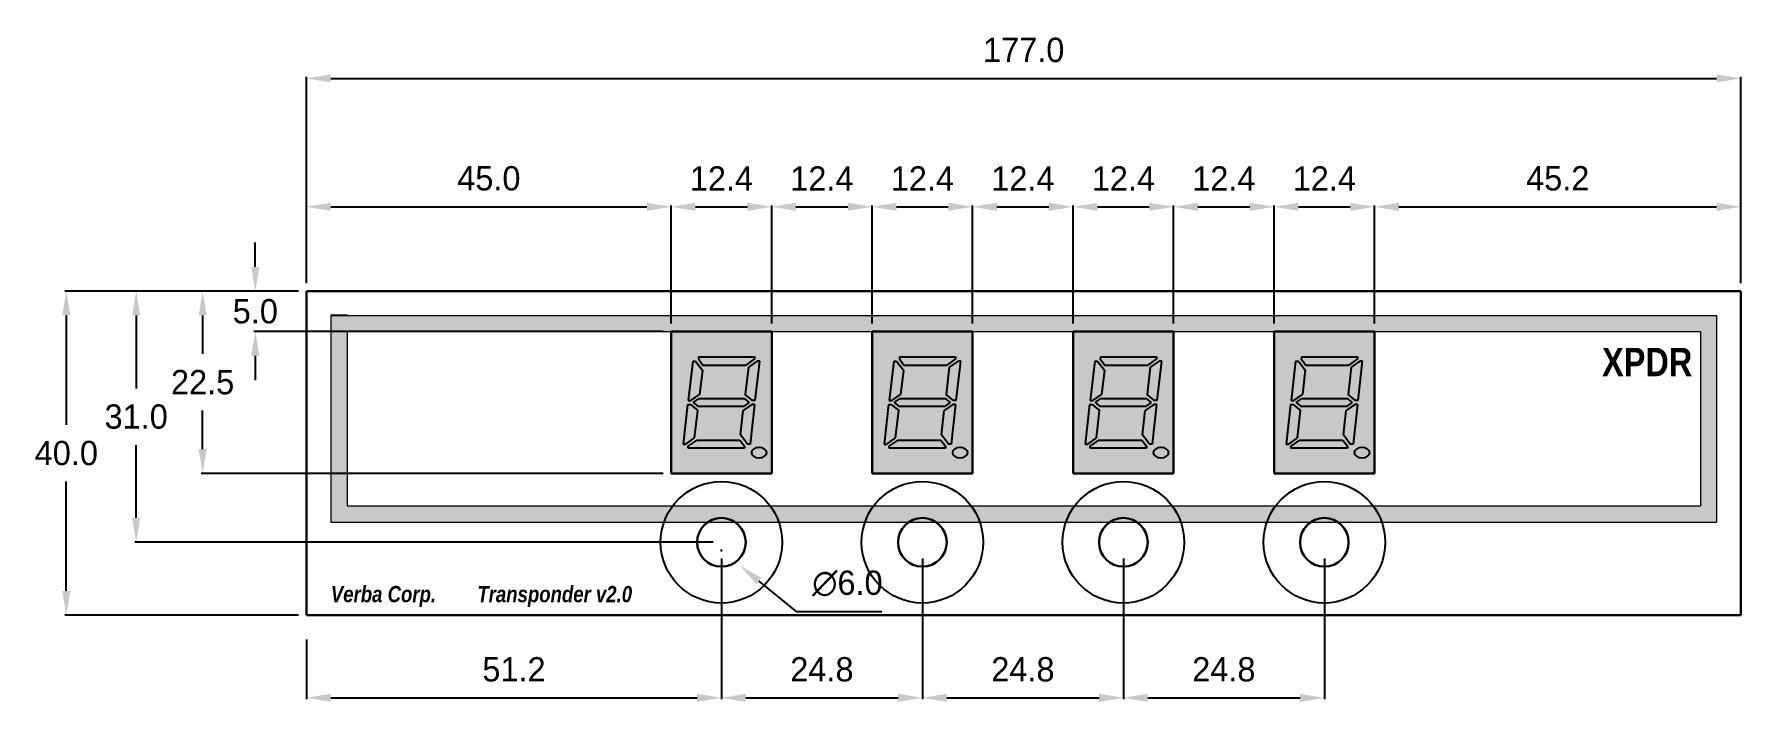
# Model space of a CAD drawing. Header units: inches. Extents: x 57 to 270, y -124 to 458.
# Drawn here: x 56.6 to 267.2, y 375.1 to 457.5 of the extents above; entities outside this region: 2.
import ezdxf

# ---------------------------------------------------------------- set-up
doc = ezdxf.new("R2010")
doc.units = ezdxf.units.IN
doc.header["$MEASUREMENT"] = 0
doc.layers.add('Hrany', color=8, linetype='Continuous', lineweight=30)
doc.layers.add('Text - znacky - ciary', color=7, linetype='Continuous', lineweight=0)
for name, color, linetype in [('Koty', 5, 'Continuous'), ('LED_cislice', 1, 'Continuous'), ('LED_pozadie', 8, 'Continuous')]:
    doc.layers.add(name, color=color, linetype=linetype)
doc.dimstyles.get("Standard").update_dxf_attribs({"dimtxt": 3, "dimasz": 3, "dimexe": 0.18, "dimexo": 1, "dimgap": 2, "dimtad": 1, "dimtih": 1, "dimtoh": 1, "dimdec": 1, "dimzin": 0, "dimdsep": 46, "dimtxsty": 'Standard', "dimcen": 0.09, "dimadec": 0, "dimazin": 0, "dimtfac": 1, "dimtdec": 1, "dimtofl": 0, "dimtmove": 0, "dimatfit": 3, "dimfxl": 0, "dimtolj": 1, "dimtzin": 0, "dimarcsym": 0})

# ---------------------------------------------------------------- blocks, each defined once
blk = doc.blocks.new('sa3611ewa_farebny')
at = {"layer": 'LED_cislice'}
h = blk.add_hatch(color=256, dxfattribs=at)
h.paths.add_polyline_path([(2.33, -3.8), (1.81, -2.9), (1.61, -2.9), (1.27, -6.8), (1.47, -6.8), (2.12, -6.2)])
h.paths.add_polyline_path([(2.04, -2.5), (2.03, -2.7), (2.37, -3.3), (5.57, -3.3), (6.23, -2.69), (6.25, -2.5)])
h.paths.add_polyline_path([(6.61, -2.9), (6.41, -2.9), (5.76, -3.51), (5.52, -6.2), (6.07, -6.8), (6.27, -6.8)])
h.paths.add_polyline_path([(2.08, -6.6), (1.65, -7), (2.02, -7.4), (5.42, -7.4), (5.85, -7), (5.48, -6.6)])
h.paths.add_polyline_path([(1.98, -7.8), (1.43, -7.2), (1.23, -7.2), (0.89, -11.1), (1.09, -11.1), (1.74, -10.5)])
h.paths.add_polyline_path([(5.47, -11.5), (5.47, -11.3), (5.13, -10.7), (1.93, -10.7), (1.27, -11.3), (1.26, -11.5)])
h.paths.add_polyline_path([(6.23, -7.2), (6.03, -7.2), (5.38, -7.8), (5.17, -10.2), (5.69, -11.1), (5.89, -11.1)])
h.paths.add_polyline_path([(6.01, -11.95, 1), (7.11, -11.95, 1)])
at = {"layer": 'LED_pozadie'}
h = blk.add_hatch(color=256, dxfattribs=at)
h.paths.add_polyline_path([(0, -14), (7.5, -14), (7.5, 0), (0, 0)])
h.paths.add_polyline_path([(2.04, -2.5), (6.25, -2.5), (6.23, -2.69), (5.57, -3.3), (2.37, -3.3), (2.03, -2.7)], flags=16)
h.paths.add_polyline_path([(1.61, -2.9), (1.81, -2.9), (2.33, -3.8), (2.12, -6.2), (1.47, -6.8), (1.27, -6.8)], flags=16)
h.paths.add_polyline_path([(2.08, -6.6), (5.48, -6.6), (5.85, -7), (5.42, -7.4), (2.02, -7.4), (1.65, -7)], flags=16)
h.paths.add_polyline_path([(5.76, -3.51), (6.41, -2.9), (6.61, -2.9), (6.27, -6.8), (6.07, -6.8), (5.52, -6.2)], flags=16)
h.paths.add_polyline_path([(1.23, -7.2), (1.43, -7.2), (1.98, -7.8), (1.74, -10.5), (1.09, -11.1), (0.89, -11.1)], flags=16)
h.paths.add_polyline_path([(6.03, -7.2), (6.23, -7.2), (5.89, -11.1), (5.69, -11.1), (5.17, -10.2), (5.38, -7.8)], flags=16)
h.paths.add_polyline_path([(1.93, -10.7), (5.13, -10.7), (5.47, -11.3), (5.47, -11.5), (1.26, -11.5), (1.27, -11.3)], flags=16)
h.paths.add_polyline_path([(7.11, -11.95, -1), (6.01, -11.95, -1)], flags=16)
at = {"layer": 'LED_cislice'}
for p, q in [((2.04, -2.5), (2.03, -2.7)), ((2.04, -2.5), (6.25, -2.5)), ((6.25, -2.5), (6.23, -2.7)), ((1.61, -2.9), (1.27, -6.8)), ((1.61, -2.9), (1.81, -2.9)), ((1.81, -2.9), (2.33, -3.8)), ((2.03, -2.7), (2.37, -3.3)), ((2.33, -3.8), (2.12, -6.2)), ((2.37, -3.3), (5.57, -3.3)), ((5.76, -3.51), (5.52, -6.2)), ((6.23, -2.7), (5.57, -3.3)), ((6.41, -2.9), (5.76, -3.51)), ((6.27, -6.8), (6.61, -2.9)), ((6.61, -2.9), (6.41, -2.9)), ((1.47, -6.8), (2.12, -6.2)), ((6.07, -6.8), (5.52, -6.2)), ((1.23, -7.2), (0.89, -11.1)), ((1.23, -7.2), (1.43, -7.2)), ((1.27, -6.8), (1.47, -6.8)), ((1.43, -7.2), (1.98, -7.8)), ((1.65, -7), (2.08, -6.6)), ((1.65, -7), (2.02, -7.4)), ((5.42, -7.4), (2.02, -7.4)), ((2.08, -6.6), (5.48, -6.6)), ((6.03, -7.2), (5.38, -7.8)), ((5.42, -7.4), (5.85, -7)), ((5.85, -7), (5.48, -6.6)), ((6.23, -7.2), (5.89, -11.1)), ((6.23, -7.2), (6.03, -7.2)), ((6.27, -6.8), (6.07, -6.8)), ((1.74, -10.5), (1.98, -7.8)), ((5.17, -10.2), (5.38, -7.8)), ((0.89, -11.1), (1.09, -11.1)), ((1.09, -11.1), (1.74, -10.5)), ((1.26, -11.5), (1.27, -11.3)), ((1.27, -11.3), (1.93, -10.7)), ((1.93, -10.7), (5.13, -10.7)), ((5.13, -10.7), (5.47, -11.3)), ((5.69, -11.1), (5.17, -10.2)), ((5.47, -11.3), (5.47, -11.5)), ((5.89, -11.1), (5.69, -11.1)), ((5.47, -11.5), (1.26, -11.5))]:
    blk.add_line(p, q, dxfattribs=at)
blk.add_circle((6.56, -11.95), 0.55, dxfattribs=at)
at = {"layer": 'LED_pozadie'}
for p, q in [((7.5, 0), (0, 0)), ((0, 0), (0, -14)), ((7.5, -14), (7.5, 0)), ((0, -14), (7.5, -14))]:
    blk.add_line(p, q, dxfattribs=at)
blk = doc.blocks.new('SA5211EWA')
at = {"xscale": 1.653333333333336, "yscale": 1.25}
blk.add_blockref('sa3611ewa_farebny', (0, 0), dxfattribs=at)
blk = doc.blocks.new('*D23')
at = {"layer": 'Koty', "color": 0, "lineweight": -2}
for p, q in [((90.2, 426.78), (90.2, 436.37)), ((93.2, 436.19), (132.2, 436.19)), ((135.2, 421.78), (135.2, 436.37))]:
    blk.add_line(p, q, dxfattribs=at)
at = {"layer": 'Koty', "color": 0}
for points in [[(93.2, 436.69), (93.2, 435.69), (90.2, 436.19)], [(132.2, 436.69), (132.2, 435.69), (135.2, 436.19)]]:
    blk.add_solid(points, dxfattribs=at)
at = {"layer": 'Koty', "color": 0, "insert": (112.7, 439.69), "char_height": 3, "attachment_point": 5}
blk.add_mtext('\\A1;45.0', dxfattribs=at)
blk = doc.blocks.new('*D24')
at = {"layer": 'Koty', "color": 0, "lineweight": -2}
for p, q in [((135.2, 421.78), (135.2, 436.37)), ((138.2, 436.19), (144.6, 436.19)), ((147.6, 421.78), (147.6, 436.37))]:
    blk.add_line(p, q, dxfattribs=at)
at = {"layer": 'Koty', "color": 0}
for points in [[(138.2, 436.69), (138.2, 435.69), (135.2, 436.19)], [(144.6, 436.69), (144.6, 435.69), (147.6, 436.19)]]:
    blk.add_solid(points, dxfattribs=at)
at = {"layer": 'Koty', "color": 0, "insert": (141.4, 439.69), "char_height": 3, "attachment_point": 5}
blk.add_mtext('\\A1;12.4', dxfattribs=at)
blk = doc.blocks.new('*D25')
at = {"layer": 'Koty', "color": 0, "lineweight": -2}
for p, q in [((147.6, 421.78), (147.6, 436.37)), ((150.6, 436.19), (157, 436.19)), ((160, 421.78), (160, 436.37))]:
    blk.add_line(p, q, dxfattribs=at)
at = {"layer": 'Koty', "color": 0}
for points in [[(150.6, 436.69), (150.6, 435.69), (147.6, 436.19)], [(157, 436.69), (157, 435.69), (160, 436.19)]]:
    blk.add_solid(points, dxfattribs=at)
at = {"layer": 'Koty', "color": 0, "insert": (153.8, 439.69), "char_height": 3, "attachment_point": 5}
blk.add_mtext('\\A1;12.4', dxfattribs=at)
blk = doc.blocks.new('*D26')
at = {"layer": 'Koty', "color": 0, "lineweight": -2}
for p, q in [((160, 421.78), (160, 436.37)), ((163, 436.19), (169.4, 436.19)), ((172.4, 421.78), (172.4, 436.37))]:
    blk.add_line(p, q, dxfattribs=at)
at = {"layer": 'Koty', "color": 0}
for points in [[(163, 436.69), (163, 435.69), (160, 436.19)], [(169.4, 436.69), (169.4, 435.69), (172.4, 436.19)]]:
    blk.add_solid(points, dxfattribs=at)
at = {"layer": 'Koty', "color": 0, "insert": (166.2, 439.69), "char_height": 3, "attachment_point": 5}
blk.add_mtext('\\A1;12.4', dxfattribs=at)
blk = doc.blocks.new('*D27')
at = {"layer": 'Koty', "color": 0, "lineweight": -2}
for p, q in [((172.4, 421.78), (172.4, 436.37)), ((175.4, 436.19), (181.8, 436.19)), ((184.8, 421.78), (184.8, 436.37))]:
    blk.add_line(p, q, dxfattribs=at)
at = {"layer": 'Koty', "color": 0}
for points in [[(175.4, 436.69), (175.4, 435.69), (172.4, 436.19)], [(181.8, 436.69), (181.8, 435.69), (184.8, 436.19)]]:
    blk.add_solid(points, dxfattribs=at)
at = {"layer": 'Koty', "color": 0, "insert": (178.6, 439.69), "char_height": 3, "attachment_point": 5}
blk.add_mtext('\\A1;12.4', dxfattribs=at)
blk = doc.blocks.new('*D28')
at = {"layer": 'Koty', "color": 0, "lineweight": -2}
for p, q in [((184.8, 421.78), (184.8, 436.37)), ((187.8, 436.19), (194.2, 436.19)), ((197.2, 421.78), (197.2, 436.37))]:
    blk.add_line(p, q, dxfattribs=at)
at = {"layer": 'Koty', "color": 0}
for points in [[(187.8, 436.69), (187.8, 435.69), (184.8, 436.19)], [(194.2, 436.69), (194.2, 435.69), (197.2, 436.19)]]:
    blk.add_solid(points, dxfattribs=at)
at = {"layer": 'Koty', "color": 0, "insert": (191, 439.69), "char_height": 3, "attachment_point": 5}
blk.add_mtext('\\A1;12.4', dxfattribs=at)
blk = doc.blocks.new('*D29')
at = {"layer": 'Koty', "color": 0, "lineweight": -2}
for p, q in [((197.2, 421.78), (197.2, 436.37)), ((200.2, 436.19), (206.6, 436.19)), ((209.6, 421.78), (209.6, 436.37))]:
    blk.add_line(p, q, dxfattribs=at)
at = {"layer": 'Koty', "color": 0}
for points in [[(200.2, 436.69), (200.2, 435.69), (197.2, 436.19)], [(206.6, 436.69), (206.6, 435.69), (209.6, 436.19)]]:
    blk.add_solid(points, dxfattribs=at)
at = {"layer": 'Koty', "color": 0, "insert": (203.4, 439.69), "char_height": 3, "attachment_point": 5}
blk.add_mtext('\\A1;12.4', dxfattribs=at)
blk = doc.blocks.new('*D30')
at = {"layer": 'Koty', "color": 0, "lineweight": -2}
for p, q in [((209.6, 421.78), (209.6, 436.37)), ((212.6, 436.19), (219, 436.19)), ((222, 421.78), (222, 436.37))]:
    blk.add_line(p, q, dxfattribs=at)
at = {"layer": 'Koty', "color": 0}
for points in [[(212.6, 436.69), (212.6, 435.69), (209.6, 436.19)], [(219, 436.69), (219, 435.69), (222, 436.19)]]:
    blk.add_solid(points, dxfattribs=at)
at = {"layer": 'Koty', "color": 0, "insert": (215.8, 439.69), "char_height": 3, "attachment_point": 5}
blk.add_mtext('\\A1;12.4', dxfattribs=at)
blk = doc.blocks.new('*D31')
at = {"layer": 'Koty', "color": 0, "lineweight": -2}
for p, q in [((222, 421.78), (222, 436.37)), ((225, 436.19), (264.2, 436.19)), ((267.2, 426.78), (267.2, 436.37))]:
    blk.add_line(p, q, dxfattribs=at)
at = {"layer": 'Koty', "color": 0}
for points in [[(225, 436.69), (225, 435.69), (222, 436.19)], [(264.2, 436.69), (264.2, 435.69), (267.2, 436.19)]]:
    blk.add_solid(points, dxfattribs=at)
at = {"layer": 'Koty', "color": 0, "insert": (244.6, 439.69), "char_height": 3, "attachment_point": 5}
blk.add_mtext('\\A1;45.2', dxfattribs=at)
blk = doc.blocks.new('*D32')
at = {"layer": 'Koty', "color": 0, "lineweight": -2}
for p, q in [((90.2, 426.78), (90.2, 452.22)), ((93.2, 452.04), (264.2, 452.04)), ((267.2, 426.78), (267.2, 452.22))]:
    blk.add_line(p, q, dxfattribs=at)
at = {"layer": 'Koty', "color": 0}
for points in [[(93.2, 452.54), (93.2, 451.54), (90.2, 452.04)], [(264.2, 452.54), (264.2, 451.54), (267.2, 452.04)]]:
    blk.add_solid(points, dxfattribs=at)
at = {"layer": 'Koty', "color": 0, "insert": (178.7, 455.54), "char_height": 3, "attachment_point": 5}
blk.add_mtext('\\A1;177.0', dxfattribs=at)
blk = doc.blocks.new('*D33')
at = {"layer": 'Koty', "color": 0, "lineweight": -2}
for p, q in [((141.4, 392.78), (141.4, 375.4)), ((90.2, 382.78), (90.2, 375.4)), ((93.2, 375.58), (138.4, 375.58))]:
    blk.add_line(p, q, dxfattribs=at)
at = {"layer": 'Koty', "color": 0}
for points in [[(93.2, 376.08), (93.2, 375.08), (90.2, 375.58)], [(138.4, 376.08), (138.4, 375.08), (141.4, 375.58)]]:
    blk.add_solid(points, dxfattribs=at)
at = {"layer": 'Koty', "color": 0, "insert": (115.8, 379.08), "char_height": 3, "attachment_point": 5}
blk.add_mtext('\\A1;51.2', dxfattribs=at)
blk = doc.blocks.new('*D34')
at = {"layer": 'Koty', "color": 0, "lineweight": -2}
for p, q in [((141.4, 392.78), (141.4, 375.4)), ((166.2, 392.78), (166.2, 375.4)), ((144.4, 375.58), (163.2, 375.58))]:
    blk.add_line(p, q, dxfattribs=at)
at = {"layer": 'Koty', "color": 0}
for points in [[(144.4, 376.08), (144.4, 375.08), (141.4, 375.58)], [(163.2, 376.08), (163.2, 375.08), (166.2, 375.58)]]:
    blk.add_solid(points, dxfattribs=at)
at = {"layer": 'Koty', "color": 0, "insert": (153.8, 379.08), "char_height": 3, "attachment_point": 5}
blk.add_mtext('\\A1;24.8', dxfattribs=at)
blk = doc.blocks.new('*D35')
at = {"layer": 'Koty', "color": 0, "lineweight": -2}
for p, q in [((166.2, 392.78), (166.2, 375.4)), ((191, 392.78), (191, 375.4)), ((169.2, 375.58), (188, 375.58))]:
    blk.add_line(p, q, dxfattribs=at)
at = {"layer": 'Koty', "color": 0}
for points in [[(169.2, 376.08), (169.2, 375.08), (166.2, 375.58)], [(188, 376.08), (188, 375.08), (191, 375.58)]]:
    blk.add_solid(points, dxfattribs=at)
at = {"layer": 'Koty', "color": 0, "insert": (178.6, 379.08), "char_height": 3, "attachment_point": 5}
blk.add_mtext('\\A1;24.8', dxfattribs=at)
blk = doc.blocks.new('*D36')
at = {"layer": 'Koty', "color": 0, "lineweight": -2}
for p, q in [((191, 392.78), (191, 375.4)), ((215.8, 392.78), (215.8, 375.4)), ((194, 375.58), (212.8, 375.58))]:
    blk.add_line(p, q, dxfattribs=at)
at = {"layer": 'Koty', "color": 0}
for points in [[(194, 376.08), (194, 375.08), (191, 375.58)], [(212.8, 376.08), (212.8, 375.08), (215.8, 375.58)]]:
    blk.add_solid(points, dxfattribs=at)
at = {"layer": 'Koty', "color": 0, "insert": (203.4, 379.08), "char_height": 3, "attachment_point": 5}
blk.add_mtext('\\A1;24.8', dxfattribs=at)
blk = doc.blocks.new('*D37')
at = {"layer": 'Koty', "color": 0, "lineweight": -2}
for p, q in [((83.88, 428.78), (83.88, 431.78)), ((89.2, 425.78), (83.7, 425.78)), ((134.2, 420.78), (83.7, 420.78)), ((83.88, 417.78), (83.88, 414.78))]:
    blk.add_line(p, q, dxfattribs=at)
at = {"layer": 'Koty', "color": 0}
for points in [[(83.38, 428.78), (84.38, 428.78), (83.88, 425.78)], [(83.38, 417.78), (84.38, 417.78), (83.88, 420.78)]]:
    blk.add_solid(points, dxfattribs=at)
at = {"layer": 'Koty', "color": 0, "insert": (83.88, 423.28), "char_height": 3, "attachment_point": 5}
blk.add_mtext('\\A1;5.0', dxfattribs=at)
blk = doc.blocks.new('*D41')
at = {"layer": 'Koty', "color": 0, "lineweight": -2}
for p, q in [((89.2, 425.78), (77.2, 425.78)), ((77.38, 422.78), (77.38, 418.03)), ((77.38, 406.28), (77.38, 411.03)), ((134.2, 403.28), (77.2, 403.28))]:
    blk.add_line(p, q, dxfattribs=at)
at = {"layer": 'Koty', "color": 0}
for points in [[(76.88, 422.78), (77.88, 422.78), (77.38, 425.78)], [(76.88, 406.28), (77.88, 406.28), (77.38, 403.28)]]:
    blk.add_solid(points, dxfattribs=at)
at = {"layer": 'Koty', "color": 0, "insert": (77.38, 414.53), "char_height": 3, "attachment_point": 5}
blk.add_mtext('\\A1;22.5', dxfattribs=at)
blk = doc.blocks.new('*D42')
at = {"layer": 'Koty', "color": 0, "lineweight": -2}
for p, q in [((89.2, 425.78), (69, 425.78)), ((69.18, 422.78), (69.18, 413.78)), ((69.18, 397.78), (69.18, 406.78)), ((140.4, 394.78), (69, 394.78))]:
    blk.add_line(p, q, dxfattribs=at)
at = {"layer": 'Koty', "color": 0}
for points in [[(68.68, 422.78), (69.68, 422.78), (69.18, 425.78)], [(68.68, 397.78), (69.68, 397.78), (69.18, 394.78)]]:
    blk.add_solid(points, dxfattribs=at)
at = {"layer": 'Koty', "color": 0, "insert": (69.18, 410.28), "char_height": 3, "attachment_point": 5}
blk.add_mtext('\\A1;31.0', dxfattribs=at)
blk = doc.blocks.new('*D43')
at = {"layer": 'Koty', "color": 0, "lineweight": -2}
for p, q in [((89.2, 425.78), (60.38, 425.78)), ((60.56, 422.78), (60.56, 409.28)), ((60.56, 388.78), (60.56, 402.28)), ((89.2, 385.78), (60.38, 385.78))]:
    blk.add_line(p, q, dxfattribs=at)
at = {"layer": 'Koty', "color": 0}
for points in [[(60.06, 422.78), (61.06, 422.78), (60.56, 425.78)], [(60.06, 388.78), (61.06, 388.78), (60.56, 385.78)]]:
    blk.add_solid(points, dxfattribs=at)
at = {"layer": 'Koty', "color": 0, "insert": (60.56, 405.78), "char_height": 3, "attachment_point": 5}
blk.add_mtext('\\A1;40.0', dxfattribs=at)
blk = doc.blocks.new('*D44')
at = {"layer": 'Koty', "color": 0, "lineweight": -2}
for p, q in [((141.4, 393.69), (141.4, 393.87)), ((141.31, 393.78), (141.49, 393.78)), ((150.7, 386.19), (146.05, 389.99)), ((161.2, 386.19), (150.7, 386.19))]:
    blk.add_line(p, q, dxfattribs=at)
at = {"layer": 'Koty', "color": 0}
blk.add_solid([(146.36, 390.37), (145.73, 389.6), (143.72, 391.88)], dxfattribs=at)
at = {"layer": 'Koty', "color": 0, "insert": (156.95, 389.69), "char_height": 3, "attachment_point": 5}
blk.add_mtext('\\A1;∅6.0', dxfattribs=at)

msp = doc.modelspace()

# ---------------------------------------------------------------- hatches: boundary and pattern name
at = {"layer": 'Text - znacky - ciary'}
h = msp.add_hatch(color=256, dxfattribs=at)
h.paths.add_polyline_path([(264.2, 422.78), (93.2, 422.78), (93.2, 397.28), (264.2, 397.28)])
h.paths.add_polyline_path([(95.2, 399.28), (95.2, 420.78), (262.2, 420.78), (262.2, 399.28)], flags=16)

# ---------------------------------------------------------------- linework, layer by layer
for p, q in [((95.2, 422.78), (93.2, 422.78)), ((269.54, -124.5), (269.54, -124.5)), ((269.54, -124.5), (269.54, -124.5))]:
    msp.add_line(p, q)
for centre in [(141.4, 394.78), (166.2, 394.78), (191, 394.78), (215.8, 394.78)]:
    msp.add_circle(centre, 7.5)
at = {"layer": 'Hrany'}
for p, q in [((90.2, 385.78), (90.2, 425.78)), ((90.2, 425.78), (267.2, 425.78)), ((267.2, 425.78), (267.2, 385.78)), ((147.6, 420.78), (135.2, 420.78)), ((135.2, 420.78), (135.2, 403.28)), ((147.6, 403.28), (147.6, 420.78)), ((172.4, 420.78), (160, 420.78)), ((160, 420.78), (160, 403.28)), ((172.4, 403.28), (172.4, 420.78)), ((197.2, 420.78), (184.8, 420.78)), ((184.8, 420.78), (184.8, 403.28)), ((197.2, 403.28), (197.2, 420.78)), ((222, 420.78), (209.6, 420.78)), ((209.6, 420.78), (209.6, 403.28)), ((222, 403.28), (222, 420.78)), ((135.2, 403.28), (147.6, 403.28)), ((160, 403.28), (172.4, 403.28)), ((184.8, 403.28), (197.2, 403.28)), ((209.6, 403.28), (222, 403.28)), ((267.2, 385.78), (90.2, 385.78))]:
    msp.add_line(p, q, dxfattribs=at)
for centre in [(141.4, 394.78), (166.2, 394.78), (191, 394.78), (215.8, 394.78)]:
    msp.add_circle(centre, 3, dxfattribs=at)
at = {"layer": 'Text - znacky - ciary'}
for p, q in [((93.2, 422.78), (264.2, 422.78)), ((93.2, 422.78), (93.2, 397.28)), ((264.2, 422.78), (264.2, 397.28)), ((95.2, 420.78), (95.2, 399.28)), ((95.2, 420.78), (262.2, 420.78)), ((262.2, 420.78), (262.2, 399.28)), ((95.2, 399.28), (262.2, 399.28)), ((93.2, 397.28), (264.2, 397.28))]:
    msp.add_line(p, q, dxfattribs=at)

# ---------------------------------------------------------------- block references
for p in [(135.2, 420.78), (160, 420.78), (184.8, 420.78), (209.6, 420.78)]:
    msp.add_blockref('SA5211EWA', p)

# ---------------------------------------------------------------- texts
for s, insert, char_height, attachment_point in [('{\\fArial Narrow|b1|i0|c0|p34;XPDR}', (261.2, 418.78), 3.5, 3), ('{\\fArial Narrow|b1|i1|c0|p34;Verba Corp.        Transponder v2.0}', (93.2, 386.78), 2, 7)]:
    msp.add_mtext(s, dxfattribs=dict(at, insert=insert, char_height=char_height, attachment_point=attachment_point))

# ---------------------------------------------------------------- dimensions: what is measured, and where the dimension line sits
at = {"layer": 'Koty'}
for base, p1, p2, picture, middle in [((267.2, 452.04), (90.2, 425.78), (267.2, 425.78), '*D32', (178.7, 455.54)), ((135.2, 436.19), (90.2, 425.78), (135.2, 420.78), '*D23', (112.7, 439.69)), ((141.4, 375.58), (90.2, 383.78), (141.4, 393.78), '*D33', (115.8, 379.08))]:
    dim = msp.add_linear_dim(base=base, p1=p1, p2=p2, dimstyle='Standard', dxfattribs=at)
    dim.commit()
    dim.dimension.update_dxf_attribs({"geometry": picture, "text_midpoint": middle})
for base, p1, p2, picture, middle in [((147.6, 436.19), (135.2, 420.78), (147.6, 420.78), '*D24', (141.4, 439.69)), ((160, 436.19), (147.6, 420.78), (160, 420.78), '*D25', (153.8, 439.69)), ((172.4, 436.19), (160, 420.78), (172.4, 420.78), '*D26', (166.2, 439.69)), ((184.8, 436.19), (172.4, 420.78), (184.8, 420.78), '*D27', (178.6, 439.69)), ((197.2, 436.19), (184.8, 420.78), (197.2, 420.78), '*D28', (191, 439.69)), ((209.6, 436.19), (197.2, 420.78), (209.6, 420.78), '*D29', (203.4, 439.69)), ((222, 436.19), (209.6, 420.78), (222, 420.78), '*D30', (215.8, 439.69)), ((267.2, 436.19), (222, 420.78), (267.2, 425.78), '*D31', (244.6, 439.69)), ((166.2, 375.58), (141.4, 393.78), (166.2, 393.78), '*D34', (153.8, 379.08)), ((191, 375.58), (166.2, 393.78), (191, 393.78), '*D35', (178.6, 379.08)), ((215.8, 375.58), (191, 393.78), (215.8, 393.78), '*D36', (203.4, 379.08))]:
    dim = msp.add_linear_dim(base=base, p1=p1, p2=p2, dimstyle='Standard', override={"dimtmove": 1}, dxfattribs=at)
    dim.commit()
    dim.dimension.update_dxf_attribs({"geometry": picture, "text_midpoint": middle})
dim = msp.add_linear_dim(base=(83.88, 420.78), p1=(90.2, 425.78), p2=(135.2, 420.78), angle=90, dimstyle='Standard', dxfattribs=at)
dim.commit()
dim.dimension.update_dxf_attribs({"geometry": '*D37', "text_midpoint": (83.88, 423.28), "dimtype": 160})
for base, p2, picture, middle in [((60.56, 385.78), (90.2, 385.78), '*D43', (60.56, 405.78)), ((69.18, 394.78), (141.4, 394.78), '*D42', (69.18, 410.28)), ((77.38, 403.28), (135.2, 403.28), '*D41', (77.38, 414.53))]:
    dim = msp.add_linear_dim(base=base, p1=(90.2, 425.78), p2=p2, angle=90, dimstyle='Standard', dxfattribs=at)
    dim.commit()
    dim.dimension.update_dxf_attribs({"geometry": picture, "text_midpoint": middle})
dim = msp.add_diameter_dim_2p(p1=(139.08, 395.68), p2=(143.72, 391.88), dimstyle='Standard', dxfattribs=at)
dim.commit()
dim.dimension.update_dxf_attribs({"geometry": '*D44', "text_midpoint": (156.95, 389.69)})

doc.saveas('drawing.dxf')
